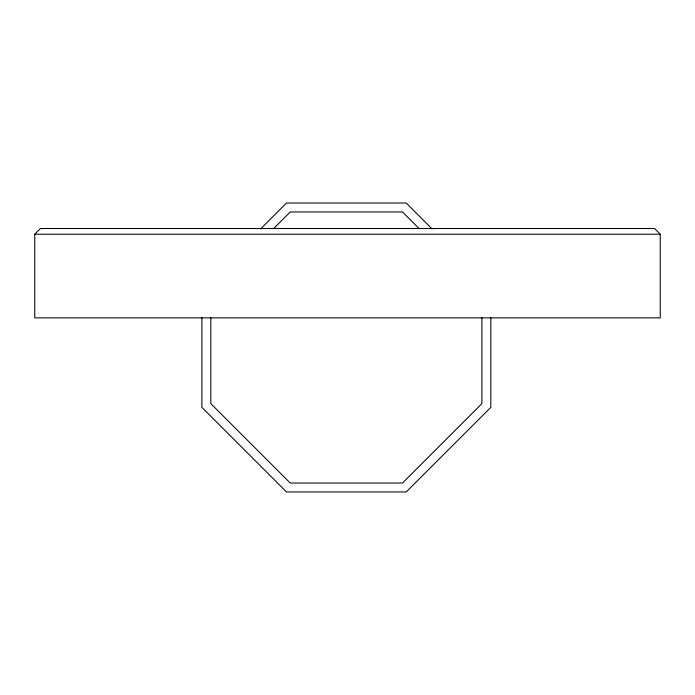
<?xml version="1.0" encoding="UTF-8"?>
<svg xmlns="http://www.w3.org/2000/svg" width="695" height="695" viewBox="0 0 695 695"><rect width="100%" height="100%" fill="white"/><g stroke="black" fill="none" stroke-linecap="round" stroke-linejoin="round"><path stroke-width="1.04" d="M34.75 234.224L40.475 228.499L654.525 228.499L660.25 234.224L660.25 317.858L34.75 317.858L34.75 234.224L660.25 234.224M260.59 228.95L286.514 203.027L406.201 203.027L432.125 228.95M273.456 228.724L290.215 211.966L402.501 211.966L419.259 228.724M490.826 317.858L490.826 407.339L406.201 491.973L286.514 491.973L201.889 407.339L201.889 317.858M481.896 317.858L481.896 403.639L402.501 483.034L290.215 483.034L210.82 403.639L210.82 317.858"/></g></svg>
